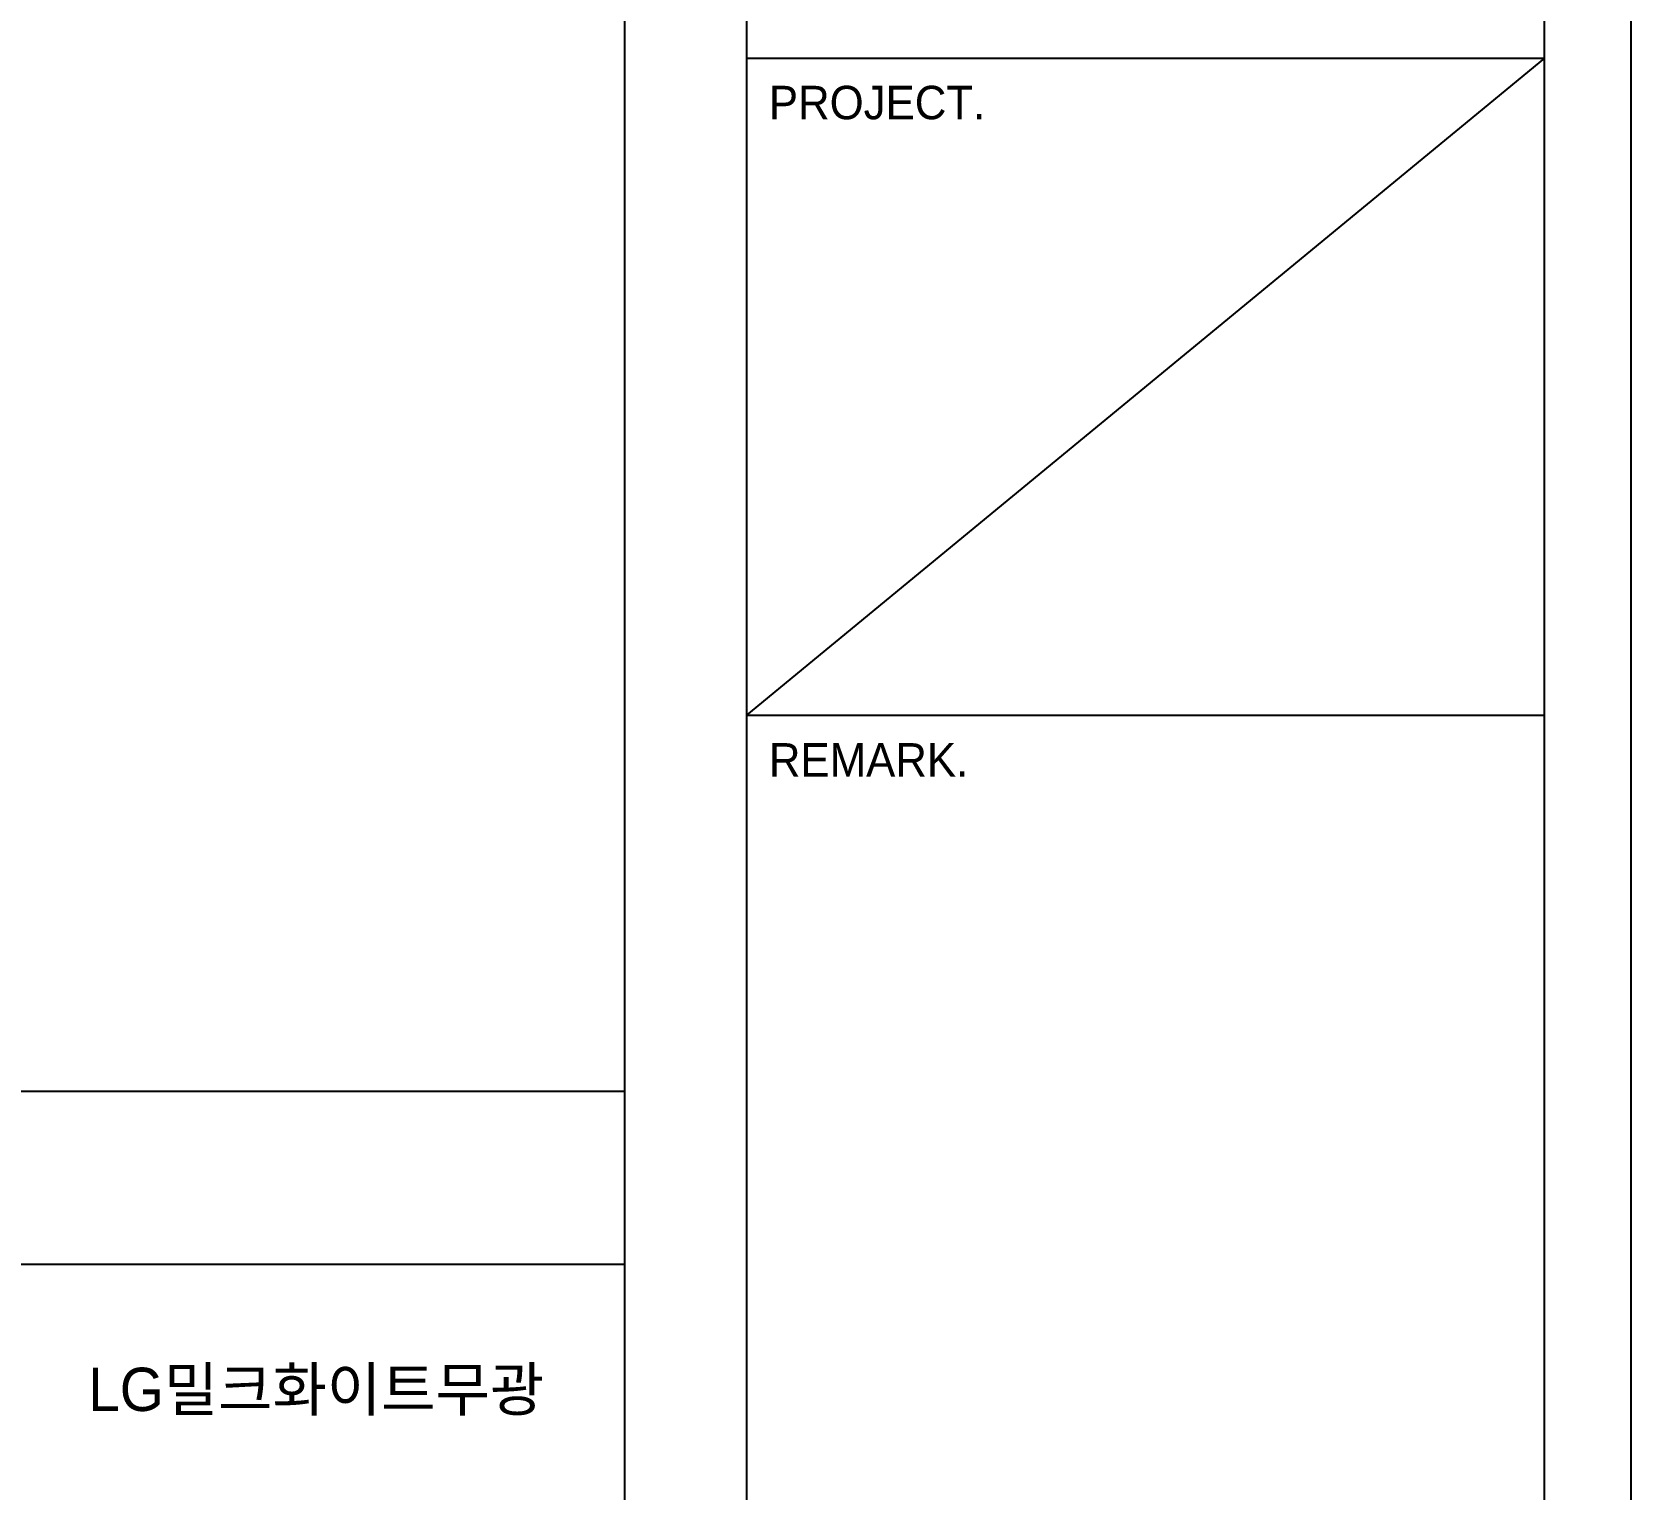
# Model space of a CAD drawing. Header units: inches. Extents: x 4138 to 127072, y -26315 to 43858.
# Drawn here: x 117469 to 120238, y 18642 to 21166 of the extents above; entities that cross this region are included whole.
import ezdxf
from ezdxf.enums import TextEntityAlignment as Align

# ---------------------------------------------------------------- set-up
doc = ezdxf.new("R2010")
doc.units = ezdxf.units.IN
doc.header["$LTSCALE"] = 50
doc.header["$MEASUREMENT"] = 0
for name, color, linetype in [('0-SHEET', 7, 'Continuous'), ('3.기호.계단선', 30, 'Continuous'), ('F-SYM', 7, 'Continuous'), ('FORM(YOURNAME)-11', 1, 'Continuous')]:
    doc.layers.add(name, color=color, linetype=linetype)
doc.styles.add('YOURNAME', font='HY울릉도M.TTF')
doc.styles.add('코레일둥고', font='Korail_Round_Gothic_Medium.ttf')

# ---------------------------------------------------------------- blocks, each defined once
blk = doc.blocks.new('FORM-PLAN')
at = {"layer": 'Defpoints', "color": 158}
for p, q in [((1346, 54915), (1346, -2085)), ((10556, 41093), (1346, 33504))]:
    blk.add_line(p, q, dxfattribs=at)
for points in [[(-71444, -2285), (10556, -2285), (10556, 55115), (-71444, 55115)], [(-69444, 53115), (-64, 53115), (-64, 1215), (-69444, 1215)]]:
    blk.add_lwpolyline(points, close=True, dxfattribs=at)
at = {"layer": 'FORM(YOURNAME)-11', "color": 14}
for p, q in [((1346, 41093), (10556, 41093)), ((1346, 33504), (10556, 33504))]:
    blk.add_line(p, q, dxfattribs=at)
at = {"layer": 'FORM(YOURNAME)-11', "color": 250}
blk.add_lwpolyline([(-72444, -3285), (11556, -3285), (11556, 56115), (-72444, 56115)], close=True, dxfattribs=at)
at = {"layer": 'FORM(YOURNAME)-11', "color": 14, "style": 'YOURNAME'}
for s, p in [('PROJECT.', (1603, 40579)), ('REMARK.', (1603, 32989))]:
    blk.add_text(s, height=386.1, dxfattribs=at).set_placement(p, align=Align.MIDDLE_LEFT)
at = {"layer": 'FORM(YOURNAME)-11', "color": 3, "style": 'YOURNAME'}
for tag, height, p in [('1', 450, (9905, 18188)), ('2', 450, (9905, 17544)), ('3', 450, (9905, 16257)), ('4', 450, (9905, 14326)), ('5', 515, (9905, 12009)), ('6', 515, (9905, 9757)), ('7', 515, (9905, 7504)), ('8', 515, (9905, 5252)), ('9', 515, (9905, 2999)), ('10', 515, (5655, 811)), ('11', 515, (9905, 747)), ('12', 515, (5655, -1441)), ('13', 515, (9905, -1441))]:
    blk.add_attdef(tag, text='', height=height, dxfattribs=at).set_placement(p, align=Align.MIDDLE_RIGHT)

msp = doc.modelspace()

# ---------------------------------------------------------------- linework, layer by layer
at = {"layer": '0-SHEET'}
for p, q in [((108088.4, 19331.5), (118495.4, 19331.5)), ((108088.4, 19031.5), (118495.4, 19031.5))]:
    msp.add_line(p, q, dxfattribs=at)

# ---------------------------------------------------------------- block references
at = {"layer": 'F-SYM', "xscale": 0.15, "yscale": 0.15, "zscale": 0.15}
msp.add_blockref('FORM-PLAN', (118505, 14956.7), dxfattribs=at)

# ---------------------------------------------------------------- texts
at = {"layer": '3.기호.계단선', "style": '코레일둥고'}
msp.add_text('LG밀크화이트무광', height=75, dxfattribs=at).set_placement((117961.6, 18777.3), align=Align.CENTER)

doc.saveas('drawing.dxf')
